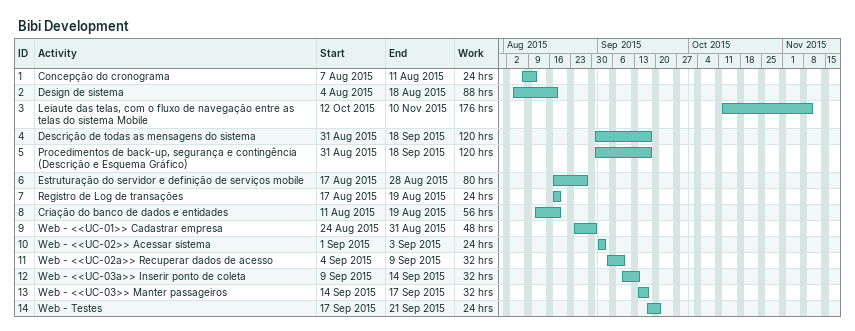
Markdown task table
Bibi Development

| ID | Task | Start | Finish | Work (h) |
|---|---|---|---|---|
| 1 | Concepção do cronograma | 2015-08-07 | 2015-08-11 | 24 |
| 2 | Design de sistema | 2015-08-04 | 2015-08-18 | 88 |
| 3 | Leiaute das telas, com o fluxo de navegação entre as telas do sistema Mobile | 2015-10-12 | 2015-11-10 | 176 |
| 4 | Descrição de todas as mensagens do sistema | 2015-08-31 | 2015-09-18 | 120 |
| 5 | Procedimentos de back-up, segurança e contingência (Descrição e Esquema Gráfico) | 2015-08-31 | 2015-09-18 | 120 |
| 6 | Estruturação do servidor e definição de serviços mobile | 2015-08-17 | 2015-08-28 | 80 |
| 7 | Registro de Log de transações | 2015-08-17 | 2015-08-19 | 24 |
| 8 | Criação do banco de dados e entidades | 2015-08-11 | 2015-08-19 | 56 |
| 9 | Web - <<UC-01>> Cadastrar empresa | 2015-08-24 | 2015-08-31 | 48 |
| 10 | Web - <<UC-02>> Acessar sistema | 2015-09-01 | 2015-09-03 | 24 |
| 11 | Web - <<UC-02a>> Recuperar dados de acesso | 2015-09-04 | 2015-09-09 | 32 |
| 12 | Web - <<UC-03a>> Inserir ponto de coleta | 2015-09-09 | 2015-09-14 | 32 |
| 13 | Web - <<UC-03>> Manter passageiros | 2015-09-14 | 2015-09-17 | 32 |
| 14 | Web - Testes | 2015-09-17 | 2015-09-21 | 24 |
